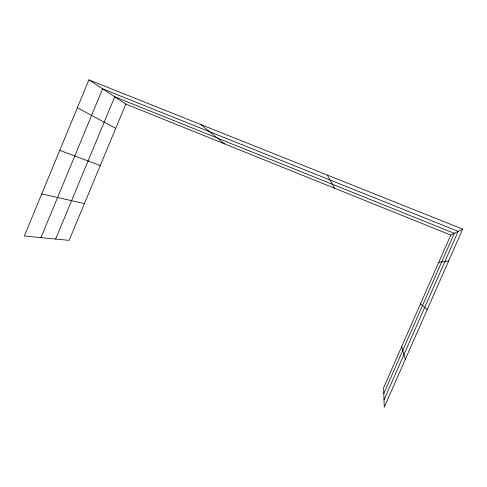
<?xml version="1.0" encoding="UTF-8"?>
<svg xmlns="http://www.w3.org/2000/svg" width="487" height="487" viewBox="0 0 487 487"><rect width="100%" height="100%" fill="white"/><g stroke="black" fill="none" stroke-linecap="round" stroke-linejoin="round"><path stroke-width="0.73" d="M88.89 79.844L24.35 236.018L69.117 240.365L125.835 104.066L88.89 79.844L462.65 229.115L384.249 407.156L383.616 387.731L450.755 235.069L462.65 229.115M40.951 237.632L102.599 88.829L458.182 231.349L384.012 399.87M55.646 239.056L114.725 96.779L454.286 233.303L383.805 393.502M438.757 262.353L448.618 260.977M41.748 193.917L84.421 203.59M59.767 150.306L100.261 165.525M125.835 104.066L450.755 235.069M77.354 107.755L115.711 128.404M200.808 124.544L224.446 143.823M420.464 303.943L427.245 309.513M327.325 175.07L334.551 188.213M401.714 346.574L405.361 359.217"/></g></svg>
